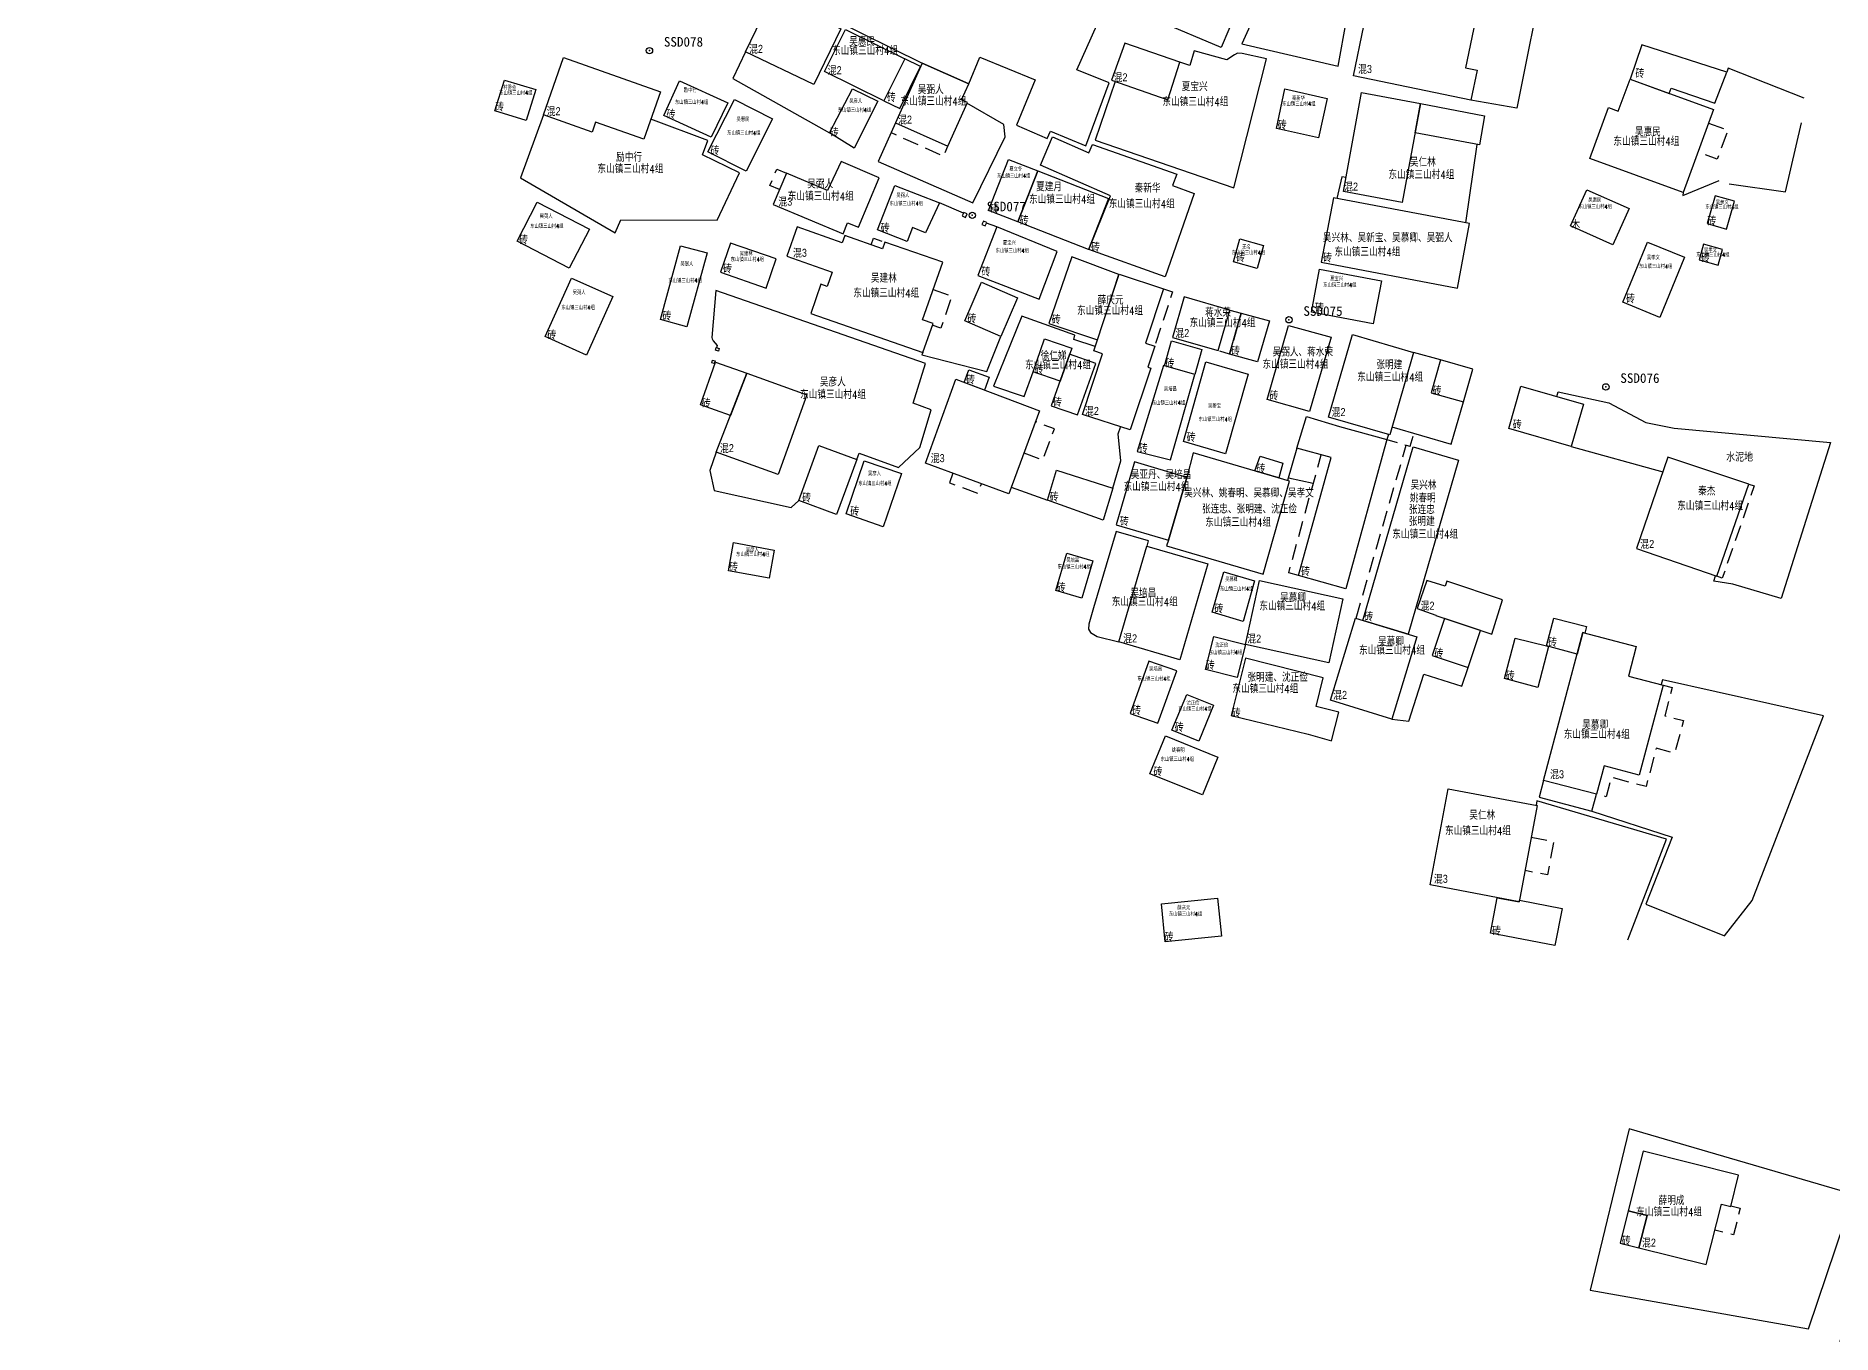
# Model space of a CAD drawing. Header units: millimetres. Extents: x 21943 to 23516, y 12107 to 14027.
# Drawn here: x 21943.3 to 22167.8, y 12251.3 to 12413.5 of the extents above; entities that cross this region are included whole.
import ezdxf
from ezdxf.enums import TextEntityAlignment as Align

# ---------------------------------------------------------------- set-up
doc = ezdxf.new("R2010")
doc.units = ezdxf.units.MM
doc.linetypes.add('X5', pattern=[3, 2, -1])
doc.linetypes.add('X6', pattern=[4, 2, -2])
for name, color, linetype in [('$TD_AUDIT_GENERATED_(2B2)', 221, 'Continuous'), ('$TD_AUDIT_GENERATED_(2B3)', 4, 'X6'), ('$TD_AUDIT_GENERATED_(2B4)', 7, 'wq'), ('$TD_AUDIT_GENERATED_(2B5)', 2, 'Continuous'), ('$TD_AUDIT_GENERATED_(2B7)', 7, 'Continuous'), ('$TD_AUDIT_GENERATED_(2BB)', 4, 'Continuous'), ('$TD_AUDIT_GENERATED_(2C2)', 7, 'Continuous'), ('KZD', 1, 'Continuous')]:
    doc.layers.add(name, color=color, linetype=linetype)
doc.styles.add('$TD_AUDIT_GENERATED_(2CC)', font='simhei.ttf')
doc.styles.add('HZ', font='rs.shx', dxfattribs={"width": 0.8, "bigfont": 'hztxt.shx'})
doc.styles.get("Standard").update_dxf_attribs({"font": 'arial.ttf'})
doc.linetypes.add('1161', pattern='A,0,[149,AAA.SHX,S=0.15,R=0,X=0,Y=0],-1.6', length=1.6)
doc.linetypes.add('443', pattern='A,9.4,[169,AAA.SHX,S=1,R=0,X=0,Y=0.15],0.6', length=10)
doc.linetypes.add('wq', pattern='A,5.4,[169,AAA.SHX,S=1,R=0,X=0,Y=-1.15],0.6', length=6)

# ---------------------------------------------------------------- blocks, each defined once
blk = doc.blocks.new('gc117')
blk.add_circle((0, 0), 0.8)
blk.add_point((0, 0))

msp = doc.modelspace()

# ---------------------------------------------------------------- linework, layer by layer
at = {"layer": '$TD_AUDIT_GENERATED_(2B2)', "flags": 128}
msp.add_lwpolyline([(22042.68, 12415.68), (22054.08, 12410.06), (22059.9, 12407.5), (22061.25, 12410.83), (22068.18, 12407.97), (22065.86, 12402.33), (22069.69, 12400.63), (22070.1, 12401.56), (22074.5, 12399.72), (22077.44, 12407.61), (22073.41, 12409.24), (22080.18, 12424.43)], dxfattribs=at)
for points in [[(22110.53, 12421.03), (22123.77, 12418.29), (22121.95, 12409.48), (22123.42, 12409.18), (22122.64, 12405.44), (22107.94, 12408.49)], [(22035.36, 12418.46), (22043.92, 12414.36), (22040.53, 12407.39), (22032.01, 12411.47)], [(22085.67, 12419.76), (22093.33, 12416.52), (22091.41, 12412), (22083.74, 12415.25)], [(22044.5, 12414.28), (22051.89, 12410.62), (22049.29, 12405.37), (22041.87, 12409.04)], [(22077.74, 12407.92), (22084.76, 12405.48), (22086.24, 12410.18), (22079.38, 12412.57)], [(22142.51, 12408.07), (22147.41, 12406.29), (22147.64, 12406.93), (22153.11, 12405.08), (22154.6, 12408.95), (22143.99, 12412.34)], [(22009.26, 12410.75), (22021.37, 12406.46), (22019.28, 12400.56), (22013.26, 12402.69), (22012.82, 12401.45), (22006.75, 12403.6)], [(22049.29, 12405.37), (22051.27, 12404.39), (22053.87, 12409.64), (22051.89, 12410.62)], [(22001.88, 12407.95), (22005.81, 12406.77), (22004.59, 12402.91), (22000.67, 12404.09)], [(22023.75, 12407.87), (22029.79, 12405.12), (22027.7, 12400.8), (22021.77, 12403.52)], [(22099.38, 12406.86), (22104.68, 12405.65), (22103.59, 12400.73), (22098.33, 12401.9)], [(22137.51, 12398.13), (22139.83, 12404.51), (22141.05, 12404.07), (22142.51, 12408.07), (22152.94, 12404.28), (22149.16, 12393.89)], [(22030.61, 12405.52), (22035.38, 12403.11), (22032.08, 12396.56), (22027.28, 12398.99)], [(22108.98, 12406.38), (22116.33, 12405.03), (22114.06, 12392.66), (22106.71, 12394.01)], [(22116.33, 12405.03), (22124.32, 12403.5), (22123.72, 12399.86), (22115.65, 12401.34)], [(22064.87, 12398.04), (22068.52, 12396.61), (22066, 12390.25), (22062.37, 12391.67)], [(22068.52, 12396.61), (22077.33, 12393.15), (22074.83, 12386.78), (22066, 12390.25)], [(22103.93, 12385.19), (22120.94, 12381.95), (22122.47, 12390.02), (22105.46, 12393.25)], [(22137.12, 12394.25), (22142.4, 12391.89), (22140.37, 12387.36), (22135.09, 12389.72)], [(22152.14, 12390.01), (22154.58, 12389.32), (22155.57, 12392.8), (22153.13, 12393.49)], [(22005.95, 12392.71), (22012.48, 12389.31), (22009.96, 12384.45), (22003.45, 12387.84)], [(22028.86, 12383.93), (22034.57, 12381.96), (22035.82, 12385.6), (22030.11, 12387.57)], [(22093.77, 12388.1), (22096.72, 12387.26), (22095.91, 12384.41), (22092.96, 12385.25)], [(22144.7, 12387.7), (22149.31, 12385.81), (22146.23, 12378.29), (22141.62, 12380.18)], [(22151.14, 12385.48), (22153.51, 12384.81), (22154.07, 12386.78), (22151.7, 12387.45)], [(22072.75, 12385.86), (22069.9, 12377.55), (22075.96, 12375.48), (22078.65, 12383.66)], [(22103.72, 12384.31), (22111.44, 12382.86), (22110.4, 12377.49), (22102.71, 12378.93)], [(22010.23, 12383.21), (22015.43, 12380.89), (22012.14, 12373.57), (22006.95, 12375.9)], [(22061.48, 12382.71), (22065.98, 12380.76), (22063.88, 12375.92), (22059.38, 12377.88)], [(22078.67, 12383.7), (22084.21, 12381.88), (22081.98, 12375.09), (22083.12, 12374.7), (22082.26, 12372.08), (22082.64, 12371.95), (22080.07, 12364.23), (22074.1, 12366.18), (22076.6, 12373.74), (22075.51, 12374.11)], [(22086.81, 12380.87), (22085.34, 12375.79), (22091.03, 12374.14), (22092.51, 12379.22)], [(22093.93, 12378.81), (22097.48, 12377.85), (22095.97, 12372.73), (22092.45, 12373.72)], [(22099.84, 12377.27), (22105.15, 12375.84), (22102.48, 12366.53), (22097.19, 12368.05)], [(22069.35, 12375.62), (22072.76, 12374.44), (22071.29, 12370.32), (22067.92, 12371.49)], [(22085.23, 12375.35), (22089.02, 12374.27), (22088.14, 12371.18), (22084.35, 12372.26)], [(22107.83, 12376.14), (22115.47, 12373.92), (22112.48, 12363.64), (22104.85, 12365.85)], [(22070.19, 12367.24), (22073.47, 12366.12), (22075.76, 12372.53), (22072.49, 12373.69)], [(22118.84, 12372.99), (22117.67, 12368.89), (22121.72, 12367.73), (22122.88, 12371.81)], [(22080.93, 12361.54), (22085.08, 12360.49), (22088.14, 12371.18), (22084.2, 12372.3)], [(22089.49, 12372.73), (22094.78, 12371.2), (22091.95, 12361.26), (22086.7, 12362.81)], [(22128.88, 12369.72), (22136.68, 12367.47), (22135.16, 12362.17), (22127.35, 12364.41)], [(22102.1, 12365.9), (22106.22, 12364.67), (22112.14, 12363.04), (22107.02, 12344.4), (22101.09, 12346.03), (22105.15, 12360.79), (22100.9, 12361.96)], [(22041.17, 12362.27), (22045.9, 12360.53), (22043.38, 12353.67), (22038.65, 12355.41)], [(22115.43, 12362.11), (22121.1, 12360.46), (22114.79, 12338.72), (22109.14, 12340.43)], [(22046.81, 12360.39), (22051.48, 12358.81), (22049.2, 12352.11), (22044.56, 12353.75)], [(22087.12, 12358.3), (22080.58, 12360.23), (22078.31, 12352.38), (22084.83, 12350.45)], [(22084.83, 12350.45), (22084.61, 12349.74), (22096.67, 12346.23), (22099.96, 12357.84), (22087.94, 12361.36), (22087.12, 12358.3)], [(22069.71, 12355.46), (22070.87, 12359.2), (22077.9, 12356.94), (22076.68, 12352.98)], [(22030.5, 12350.15), (22035.58, 12349.21), (22034.94, 12345.71), (22029.87, 12346.64)], [(22072.13, 12348.85), (22075.4, 12347.89), (22074.02, 12343.22), (22070.75, 12344.18)], [(22082.15, 12349.72), (22089.74, 12347.5), (22086.24, 12335.53), (22078.65, 12337.75)], [(22091.74, 12346.52), (22095.58, 12345.37), (22094.17, 12340.31), (22090.31, 12341.48)], [(22096.23, 12345.41), (22106.62, 12343.13), (22104.87, 12335.13), (22094.47, 12337.41)], [(22115.92, 12341.92), (22118.26, 12341.08), (22118.25, 12341.04), (22125.25, 12338.71), (22126.58, 12343.02), (22119.61, 12345.36), (22119.41, 12344.71), (22117.11, 12345.44)], [(22115.87, 12338.39), (22112.75, 12328.11), (22105.1, 12330.46), (22108.22, 12340.71)], [(22119.35, 12340.67), (22117.81, 12336.04), (22122.28, 12334.55), (22123.83, 12339.18)], [(22132.99, 12340.71), (22137.06, 12339.66), (22136.85, 12338.86), (22136.61, 12338.93), (22135.89, 12336.23), (22132.08, 12337.24)], [(22090.52, 12338.44), (22094.48, 12337.42), (22093.41, 12333.29), (22089.45, 12334.32)], [(22128.14, 12338.22), (22132.08, 12337.24), (22132.34, 12337.17), (22130.99, 12332.05), (22126.83, 12333.16)], [(22136.61, 12338.93), (22143.28, 12337.16), (22142.31, 12333.49), (22146.64, 12332.34), (22143.65, 12321.1), (22139.26, 12322.26), (22138.32, 12318.72), (22131.71, 12320.44)], [(22080.05, 12328.79), (22083.51, 12327.58), (22085.88, 12334.13), (22082.39, 12335.36)], [(22087.15, 12331.17), (22090.45, 12329.85), (22088.63, 12325.36), (22085.28, 12326.73)], [(22084.45, 12326), (22091, 12323.35), (22089.09, 12318.63), (22082.53, 12321.28)], [(22119.78, 12319.38), (22130.91, 12317.29), (22128.65, 12305.26), (22117.53, 12307.41)], [(22131.15, 12318.34), (22137.76, 12316.59), (22138.32, 12318.72), (22131.71, 12320.44)], [(22083.95, 12305.02), (22090.97, 12305.73), (22091.45, 12300.97), (22084.43, 12300.27)], [(22125.06, 12301.35), (22125.92, 12305.79), (22128.65, 12305.26), (22128.69, 12305.47), (22134.04, 12304.46), (22133.12, 12299.82)], [(22144.17, 12274.13), (22142.28, 12266.65), (22144.65, 12266.07), (22143.63, 12262.04), (22152.03, 12259.95), (22153.93, 12267.5), (22155.1, 12267.2), (22156.08, 12271.12)]]:
    msp.add_lwpolyline(points, close=True, dxfattribs=at)
for points, elevation in [([(22054.08, 12410.06), (22050.72, 12402.6), (22057.27, 12399.68), (22059.71, 12405.16), (22059, 12405.48), (22059.9, 12407.5)], 311.76), ([(22045.34, 12406.86), (22048.54, 12405.33), (22045.57, 12399.44), (22042.47, 12401.35)], 309.36), ([(22035.44, 12392.42), (22044.2, 12388.72), (22044.75, 12390.11), (22046.1, 12389.58), (22048.69, 12395.73), (22043.94, 12397.79), (22042.23, 12394.16), (22037.1, 12396.32)], 310.95), ([(22050.66, 12394.77), (22056.24, 12392.62), (22054.47, 12388.88), (22052.84, 12389.51), (22052.17, 12387.8), (22048.49, 12389.25)], 310.18), ([(22037.15, 12385.95), (22042.81, 12383.95), (22042.19, 12382.17), (22041.42, 12382.44), (22040.14, 12378.8), (22054.13, 12373.89), (22055.42, 12377.55), (22054.1, 12378.01), (22056.63, 12385.2), (22049.42, 12387.69), (22049.12, 12386.85), (22044.4, 12388.51), (22044.08, 12387.61), (22038.43, 12389.6)], 312.65), ([(22061.03, 12383.53), (22068.68, 12380.59), (22070.94, 12386.52), (22063.38, 12389.6)], 309.86), ([(22023.86, 12387.24), (22027.19, 12386.38), (22024.68, 12377.13), (22021.36, 12378.04)], 311.98), ([(22028.26, 12372.71), (22032.15, 12371.32), (22030.1, 12366.04), (22026.36, 12367.36)], 317.31), ([(22032.15, 12371.32), (22039.65, 12368.61), (22036.09, 12358.67), (22028.33, 12361.47)], 317.31), ([(22058.26, 12370.56), (22068.72, 12366.64), (22064.89, 12356.24), (22054.49, 12360.07)], 312.61), ([(22147.24, 12360.85), (22143.33, 12349.44), (22153.36, 12345.97), (22157.35, 12357.48)], 311.32), ([(22141.26, 12262.63), (22143.63, 12262.04), (22144.65, 12266.07), (22142.28, 12266.65)], 318.81)]:
    msp.add_lwpolyline(points, close=True, dxfattribs=dict(at, elevation=elevation))
at = {"layer": '$TD_AUDIT_GENERATED_(2B2)', "linetype": 'Continuous', "flags": 128}
for points in [[(22070.34, 12400.86), (22074.91, 12398.86), (22075.36, 12399.9), (22085.88, 12396.19), (22085.36, 12394.76), (22088.06, 12393.76), (22084.43, 12383.36), (22074.87, 12386.78), (22077.6, 12393.49), (22068.86, 12397.32)], [(22059.33, 12370.16), (22059.89, 12371.75), (22062.43, 12370.81), (22061.84, 12369.22)], [(22095.62, 12359.11), (22096.28, 12360.95), (22099.14, 12360.07), (22098.61, 12358.24)], [(22092.66, 12328.54), (22102.31, 12326.23), (22105.23, 12325.38), (22106.13, 12328.98), (22103.29, 12329.7), (22104.18, 12333.25), (22094.46, 12335.7)]]:
    msp.add_lwpolyline(points, close=True, dxfattribs=at)
at = {"layer": '$TD_AUDIT_GENERATED_(2B2)', "color": 6, "linetype": 'Continuous', "flags": 128}
for points in [[(22059.08, 12390.97), (22059.5, 12390.79), (22059.68, 12391.22), (22059.27, 12391.4)], [(22061.54, 12389.92), (22061.94, 12389.73), (22062.13, 12390.14), (22061.73, 12390.32)], [(22027.88, 12372.96), (22028.21, 12372.85), (22028.09, 12372.52), (22027.77, 12372.63)]]:
    msp.add_lwpolyline(points, close=True, dxfattribs=at)
at = {"layer": '$TD_AUDIT_GENERATED_(2B2)', "color": 6, "linetype": 'Continuous', "elevation": 312.97, "flags": 128}
msp.add_lwpolyline([(22028.33, 12374.52), (22028.72, 12374.4), (22028.61, 12374.07), (22028.23, 12374.19)], close=True, dxfattribs=at)
at = {"layer": '$TD_AUDIT_GENERATED_(2B2)', "linetype": 'wq', "elevation": 315.68, "flags": 128}
msp.add_lwpolyline([(22142.41, 12276.92), (22137.53, 12256.77), (22164.83, 12251.92), (22170.49, 12268.69)], close=True, dxfattribs=at)
at = {"layer": '$TD_AUDIT_GENERATED_(2B3)', "color": 4, "linetype": 'X5', "flags": 128}
for points in [[(22050.72, 12402.6), (22050.18, 12401.39), (22056.73, 12398.46), (22057.27, 12399.68)], [(22152.32, 12402.58), (22154.74, 12401.7), (22153.41, 12398.07), (22151, 12398.95)], [(22036.23, 12394.27), (22035.03, 12394.78), (22035.9, 12396.83), (22037.1, 12396.32)], [(22055.44, 12381.8), (22057.79, 12380.97), (22056.38, 12376.94), (22055.33, 12377.31)], [(22084.21, 12381.88), (22085.35, 12381.5), (22083.12, 12374.7)], [(22092.51, 12379.22), (22093.93, 12378.81), (22092.45, 12373.72), (22091.03, 12374.14)], [(22066.78, 12361.37), (22069.16, 12360.5), (22070.58, 12364.37), (22068.21, 12365.25)], [(22112.33, 12363.68), (22112.14, 12363.04), (22115.05, 12362.2), (22115.54, 12363.83)], [(22108.28, 12340.7), (22114.56, 12362.34), (22115.05, 12362.2), (22115.06, 12362.22), (22115.43, 12362.11)], [(22101.09, 12346.03), (22099.86, 12346.37), (22103.92, 12361.13)], [(22057.9, 12358.82), (22057.46, 12357.64), (22061.03, 12356.32), (22061.47, 12357.5)], [(22157.35, 12357.48), (22158.03, 12357.25), (22154.04, 12345.73), (22153.36, 12345.97)], [(22146.64, 12332.34), (22147.79, 12332.04), (22146.86, 12328.53), (22149.18, 12327.91), (22148.1, 12323.84), (22145.78, 12324.46), (22144.51, 12319.67), (22140.16, 12320.82), (22139.52, 12318.41), (22138.32, 12318.72)], [(22130.17, 12313.35), (22132.99, 12312.82), (22132.2, 12308.65), (22129.39, 12309.18)], [(22155.11, 12267.27), (22156.28, 12266.98), (22155.44, 12263.65), (22153.11, 12264.23)]]:
    msp.add_lwpolyline(points, dxfattribs=at)
at = {"layer": '$TD_AUDIT_GENERATED_(2B3)', "color": 4, "linetype": 'X5', "elevation": 314.73, "flags": 128}
msp.add_lwpolyline([(22047.69, 12387.35), (22047.98, 12388.18), (22049.42, 12387.69)], dxfattribs=at)
at = {"layer": '$TD_AUDIT_GENERATED_(2B4)'}
msp.add_line((22075.36, 12399.9), (22075.36, 12399.9), dxfattribs=at)
at = {"layer": '$TD_AUDIT_GENERATED_(2B4)', "linetype": 'wq', "flags": 128}
for points in [[(22092.74, 12422.79), (22090.84, 12419.34), (22095.87, 12416.6), (22093.99, 12412.49), (22106.03, 12409.68), (22107.07, 12415.45), (22108.51, 12421.75), (22099.94, 12425.05), (22100.79, 12427.18), (22100.75, 12427.69), (22100.54, 12427.87), (22099.24, 12428.62)], [(22032.01, 12411.47), (22030.42, 12408.13), (22042.47, 12401.35)], [(22078.2, 12407.77), (22075.69, 12400.43), (22092.99, 12394.5), (22097.1, 12410.62), (22094.06, 12411.28), (22093.46, 12411.31), (22093.08, 12411.11), (22092.14, 12410.46), (22088.07, 12411.61), (22087.5, 12409.79), (22086.24, 12410.18)], [(22164.27, 12405.68), (22154.79, 12409.43), (22154.6, 12408.95)], [(22050.18, 12401.39), (22048.58, 12397.77), (22060.38, 12392.6), (22064.42, 12400.87), (22064.26, 12402.4), (22059.66, 12405.05)], [(22006.75, 12403.6), (22003.86, 12395.72), (22015.72, 12388.88), (22016.43, 12390.49), (22028.47, 12390.46), (22031.22, 12396.35), (22026.61, 12398.6), (22027.28, 12400.4), (22020.17, 12403.06)], [(22154.92, 12395), (22161.93, 12394), (22163.93, 12402.62)], [(22121.99, 12390.1), (22123.4, 12399.92)], [(22107.03, 12395.76), (22106.52, 12395.85), (22105.88, 12393.17)], [(22149.16, 12393.89), (22149.1, 12393.54), (22153.64, 12395.39)], [(22045.9, 12360.53), (22046.19, 12361.34), (22051.11, 12359.55), (22053.76, 12362.03), (22055.2, 12366.74), (22052.92, 12367.56), (22054.5, 12372.52), (22028.29, 12381.67), (22027.8, 12375.77), (22027.82, 12375.61), (22027.96, 12375.36), (22028.47, 12374.8), (22028.38, 12374.51)], [(22075.69, 12374.67), (22073.03, 12375.55), (22073.14, 12376.09), (22066.5, 12378.43), (22062.96, 12369.71), (22066.82, 12368.42), (22067.92, 12371.49)], [(22054.13, 12373.89), (22054.03, 12373.61), (22062.15, 12371.55), (22063.88, 12375.92)], [(22118.84, 12372.99), (22115.47, 12373.92)], [(22028.18, 12372.49), (22028.09, 12372.52)], [(22112.77, 12364.64), (22120.17, 12362.45), (22121.72, 12367.73)], [(22077.9, 12356.94), (22078.9, 12360.37), (22078.54, 12363.75), (22078.83, 12364.6)], [(22100.9, 12361.96), (22099.72, 12357.92)], [(22135.16, 12362.17), (22146.6, 12358.98)], [(22065.2, 12357.07), (22069.71, 12355.46)], [(22099.82, 12358.27), (22102.94, 12357.57)], [(22082.16, 12349.71), (22082.36, 12350.37), (22078.29, 12351.53), (22075.49, 12342.02), (22074.89, 12339.95), (22074.83, 12339.34), (22075.09, 12338.93), (22075.92, 12338.41), (22078.65, 12337.75)], [(22112.75, 12328.11), (22114.89, 12327.83), (22116.75, 12333.74), (22121.5, 12332.21), (22122.28, 12334.55)], [(22137.76, 12316.59), (22147.76, 12313.36), (22144.49, 12304.97), (22154.33, 12301.02), (22157.76, 12305.44), (22166.69, 12328.51), (22146.55, 12333), (22146.39, 12332.41)], [(22142.22, 12300.53), (22147.08, 12313.12), (22130.88, 12317.88), (22130.78, 12317.31)]]:
    msp.add_lwpolyline(points, dxfattribs=at)
for points, elevation in [([(22059.23, 12391.31), (22056.24, 12392.62)], 310.24), ([(22063.38, 12389.6), (22062.11, 12390.09)], 309.86), ([(22028.33, 12361.47), (22027.55, 12359.18), (22028.08, 12356.68), (22037.68, 12354.53), (22038.65, 12355.41)], 317.31)]:
    msp.add_lwpolyline(points, dxfattribs=dict(at, elevation=elevation))
at = {"layer": '$TD_AUDIT_GENERATED_(2BB)', "linetype": 'Continuous', "const_width": 0.06}
for points in [[(22204.27, 12548.86, 0.000001), (22199.73, 12552.16, 0.001052)], [(22287.87, 12487.97, -0.000688), (22282.92, 12491.44, -0.001146), (22279.96, 12493.53, -0.000002), (22274.71, 12497.25, -0.000364), (22274.68, 12497.27, -0.000328), (22269.98, 12500.61, -0.000817), (22268.1, 12501.96, -0.000011), (22268.08, 12501.98, -0.000012), (22268.06, 12501.99, -0.001713), (22267.07, 12502.71, -0.000618), (22264.32, 12504.71, -0.000486), (22258.03, 12509.33, -0.000295), (22247.66, 12516.96, -0.000018), (22241.2, 12521.73, 0.000044), (22234.73, 12526.49, 0.00002), (22226.11, 12532.84, 0.000342)], [(22161.35, 12201.09, -0.021649), (22160.43, 12202.34, -0.042598), (22160.06, 12203.04, -0.030833), (22159.01, 12205.86, -0.036385), (22158.46, 12208.35, -0.041226), (22158.18, 12212.82, -0.043828), (22158.62, 12217.01, -0.009131), (22159.7, 12221.98, -0.012602), (22160.63, 12225.54, -0.003197), (22162.98, 12233.5, -0.007049), (22164.12, 12237.09, -0.002638), (22166.15, 12243.06, -0.00155), (22169.68, 12253.18, -0.00264), (22172.45, 12260.9, -0.003196), (22174.81, 12267.25, -0.015584), (22177.69, 12274.21, -0.010938), (22182.32, 12283.88, -0.00583), (22182.92, 12285.03, -0.00063), (22188.61, 12295.62, -0.013082), (22192.1, 12301.71, -0.007979), (22198.24, 12311.45)]]:
    msp.add_lwpolyline(points, format="xyb", dxfattribs=at)
at = {"layer": '测试_(2B1)', "color": 2, "linetype": '1161', "flags": 128}
for points in [[(22132.73, 12421.82), (22131.9, 12422.12), (22128.37, 12404.46), (22122.64, 12405.44)], [(22133.36, 12368.43), (22133.52, 12369), (22139.87, 12367.61), (22144.49, 12365.18), (22148.01, 12364.44), (22167.56, 12362.66), (22161.41, 12343.16), (22155.36, 12344.95), (22152.97, 12345.34), (22153.2, 12346.02)]]:
    msp.add_lwpolyline(points, dxfattribs=at)

# ---------------------------------------------------------------- block references
at = {"layer": 'KZD', "linetype": 'Continuous', "xscale": 0.5, "yscale": 0.5}
for p in [(22019.99, 12411.63), (22060.33, 12391.05), (22099.9, 12378), (22139.5, 12369.61)]:
    msp.add_blockref('gc117', p, dxfattribs=at)

# ---------------------------------------------------------------- texts
at = {"layer": '$TD_AUDIT_GENERATED_(2B5)', "linetype": '443', "width": 0.8}
for s, p in [('\\M+5BBEC2', (22033.3, 12411.87)), ('\\M+5BBEC2', (22043.13, 12409.2)), ('\\M+5BBEC2', (22078.85, 12408.31)), ('\\M+5BBEC3', (22109.39, 12409.35)), ('\\M+5D7A9', (22143.75, 12408.83)), ('\\M+5D7A9', (22050.21, 12405.84)), ('\\M+5D7A9', (22001.27, 12404.66)), ('\\M+5BBEC2', (22008.01, 12404.08)), ('\\M+5D7A9', (22022.68, 12403.73)), ('\\M+5D7A9', (22043.09, 12401.45)), ('\\M+5BBEC2', (22051.92, 12403.03)), ('\\M+5D7A9', (22099.04, 12402.4)), ('\\M+5D7A9', (22028.17, 12399.2)), ('\\M+5BBEC2', (22107.65, 12394.66)), ('\\M+5BBEC3', (22036.96, 12392.78)), ('\\M+5D7A9', (22063.12, 12391.91)), ('\\M+5D7A9', (22066.82, 12390.47)), ('\\M+5D7A9', (22152.73, 12390.39)), ('\\M+5D7A9', (22004.24, 12388.05)), ('\\M+5D7A9', (22049.43, 12389.53)), ('\\M+5C4BE', (22135.73, 12389.95)), ('\\M+5BBEC3', (22038.79, 12386.39)), ('\\M+5D7A9', (22075.72, 12387.13)), ('\\M+5D7A9', (22093.85, 12385.83)), ('\\M+5D7A9', (22104.7, 12385.82)), ('\\M+5D7A9', (22151.93, 12385.8)), ('\\M+5D7A9', (22029.73, 12384.45)), ('\\M+5D7A9', (22062.04, 12384.05)), ('\\M+5D7A9', (22103.7, 12379.55)), ('\\M+5D7A9', (22142.57, 12380.69)), ('\\M+5D7A9', (22022.16, 12378.53)), ('\\M+5D7A9', (22060.27, 12378.2)), ('\\M+5D7A9', (22070.8, 12378.07)), ('\\M+5D7A9', (22007.78, 12376.16)), ('\\M+5BBEC2', (22086.56, 12376.36)), ('\\M+5D7A9', (22085.02, 12372.62)), ('\\M+5D7A9', (22093.23, 12374.17)), ('\\M+5D7A9', (22060.1, 12370.56)), ('\\M+5D7A9', (22068.68, 12371.86)), ('\\M+5D7A9', (22070.97, 12367.76)), ('\\M+5D7A9', (22098.01, 12368.57)), ('\\M+5D7A9', (22118.4, 12369.2)), ('\\M+5D7A9', (22027.08, 12367.62)), ('\\M+5BBEC2', (22075.27, 12366.63)), ('\\M+5BBEC2', (22106.09, 12366.49)), ('\\M+5D7A9', (22087.67, 12363.37)), ('\\M+5D7A9', (22128.42, 12364.96)), ('\\M+5BBEC2', (22029.66, 12361.98)), ('\\M+5D7A9', (22081.7, 12361.98)), ('\\M+5CBAE\\M+5C4E0\\M+5B5D8', (22156.2, 12360.92)), ('\\M+5BBEC3', (22056, 12360.73)), ('\\M+5D7A9', (22096.4, 12359.47)), ('\\M+5D7A9', (22039.62, 12355.81)), ('\\M+5D7A9', (22070.55, 12355.91)), ('\\M+5D7A9', (22045.64, 12354.14)), ('\\M+5D7A9', (22079.33, 12352.86)), ('\\M+5BBEC2', (22144.66, 12350.01)), ('\\M+5D7A9', (22030.51, 12347.16)), ('\\M+5D7A9', (22101.97, 12346.61)), ('\\M+5D7A9', (22071.43, 12344.6)), ('\\M+5D7A9', (22091.13, 12341.97)), ('\\M+5D7A9', (22109.86, 12340.97)), ('\\M+5BBEC2', (22117.21, 12342.29)), ('\\M+5BBEC2', (22080.05, 12338.21)), ('\\M+5BBEC2', (22095.55, 12338.18)), ('\\M+5D7A9', (22118.63, 12336.39)), ('\\M+5D7A9', (22132.84, 12337.75)), ('\\M+5D7A9', (22090.06, 12334.89)), ('\\M+5D7A9', (22127.54, 12333.59)), ('\\M+5BBEC2', (22106.28, 12331.15)), ('\\M+5D7A9', (22080.86, 12329.25)), ('\\M+5D7A9', (22093.31, 12328.94)), ('\\M+5D7A9', (22086.18, 12327.14)), ('\\M+5D7A9', (22083.52, 12321.6)), ('\\M+5BBEC3', (22133.39, 12321.23)), ('\\M+5BBEC3', (22118.87, 12308.17)), ('\\M+5D7A9', (22084.91, 12300.94)), ('\\M+5D7A9', (22125.82, 12301.69)), ('\\M+5D7A9', (22142.04, 12262.98)), ('\\M+5BBEC2', (22144.87, 12262.71))]:
    msp.add_text(s, height=1, dxfattribs=at).set_placement(p, align=Align.MIDDLE)
at = {"layer": '$TD_AUDIT_GENERATED_(2B7)', "linetype": 'Continuous', "style": 'HZ', "width": 0.8}
for s, height, p in [('\\M+5CEE2\\M+5BBDD\\M+5C3F1', 1, (22046.56, 12412.86)), ('\\M+5B4E5\\M+5CEAF\\M+5BBE1', 0.5, (22002.53, 12407.08)), ('\\M+5C0F8\\M+5D6D0\\M+5D0D0', 0.5, (22025.08, 12406.74)), ('\\M+5CEE2\\M+5E5F6\\M+5C8CB', 1, (22055.13, 12406.84)), ('\\M+5CFC4\\M+5B1A6\\M+5D0CB', 1, (22088.12, 12407.22)), ('\\M+5CEE2\\M+5D1E5\\M+5C8CB', 0.5, (22045.76, 12405.38)), ('\\M+5C7D8\\M+5D0C2\\M+5BBAA', 0.5, (22101.09, 12405.74)), ('\\M+5CEE2\\M+5BBDD\\M+5C3F1', 0.5, (22031.68, 12403.1)), ('\\M+5CEE2\\M+5BBDD\\M+5C3F1', 1, (22144.75, 12401.57)), ('\\M+5C0F8\\M+5D6D0\\M+5D0D0', 1, (22017.44, 12398.39)), ('\\M+5CEE2\\M+5C8CA\\M+5C1D6', 1, (22116.63, 12397.78)), ('\\M+5CEE2\\M+5E5F6\\M+5C8CB', 1, (22041.33, 12395.06)), ('\\M+5CFC4\\M+5C1A2\\M+5B6AC', 0.5, (22065.76, 12396.91)), ('\\M+5CFC4\\M+5BDA8\\M+5D4C2', 1, (22069.92, 12394.7)), ('\\M+5CEE2\\M+5E5F6\\M+5C8CB', 0.5, (22051.65, 12393.6)), ('\\M+5C7D8\\M+5D0C2\\M+5BBAA', 1, (22082.23, 12394.54)), ('\\M+5CEE2\\M+5BBDD\\M+5C3F1', 0.5, (22138.1, 12393.01)), ('\\M+5CEE2\\M+5D0A2\\M+5CEC4', 0.5, (22154.03, 12392.7)), ('\\M+5CEE2\\M+5E5F6\\M+5C8CB', 0.5, (22007.08, 12391)), ('\\M+5CEE2\\M+5D0CB\\M+5C1D6\\M+5A1A2\\M+5CEE2\\M+5D0C2\\M+5B1A6\\M+5A1A2\\M+5CEE2\\M+5C4BD\\M+5C7E4\\M+5A1A2\\M+5CEE2\\M+5E5F6\\M+5C8CB', 1, (22112.24, 12388.34)), ('\\M+5CEE2\\M+5BDA8\\M+5C1D6', 0.5, (22032.07, 12386.32)), ('\\M+5CFC4\\M+5B1A6\\M+5D0CB', 0.5, (22064.96, 12387.66)), ('\\M+5CEDE\\M+5C3FB', 0.5, (22094.58, 12387.14)), ('\\M+5CEE2\\M+5D0A2\\M+5CEC4', 0.5, (22152.56, 12386.75)), ('\\M+5CEE2\\M+5E5F6\\M+5C8CB', 0.5, (22024.65, 12385.04)), ('\\M+5CEE2\\M+5D0A2\\M+5CEC4', 0.5, (22145.43, 12385.83)), ('\\M+5CEE2\\M+5E5F6\\M+5C8CB', 0.5, (22011.2, 12381.47)), ('\\M+5CEE2\\M+5BDA8\\M+5C1D6', 1, (22049.28, 12383.29)), ('\\M+5CFC4\\M+5B1A6\\M+5D0CB', 0.5, (22105.85, 12383.21)), ('\\M+5D1A6\\M+5C7EC\\M+5D4AA', 1, (22077.61, 12380.54)), ('\\M+5BDAF\\M+5CBAE\\M+5C8D9', 1, (22091.03, 12378.98)), ('\\M+5D0EC\\M+5C8CA\\M+5E6B7', 1, (22070.49, 12373.6)), ('\\M+5CEE2\\M+5E5F6\\M+5C8CB\\M+5A1A2\\M+5BDAF\\M+5CBAE\\M+5C8D9', 1, (22101.62, 12374.06)), ('\\M+5D5C5\\M+5C3F7\\M+5BDA8', 1, (22112.44, 12372.46)), ('\\M+5CEE2\\M+5D1E5\\M+5C8CB', 1, (22042.9, 12370.31)), ('\\M+5CEE2\\M+5C5E0\\M+5B2FD', 0.5, (22085.08, 12369.41)), ('\\M+5CEE2\\M+5D0C2\\M+5B1A6', 0.5, (22090.6, 12367.29)), ('\\M+5CEE2\\M+5D1E5\\M+5C8CB', 0.5, (22048.11, 12358.84)), ('\\M+5CEE2\\M+5D1C7\\M+5B5A4\\M+5A1A2\\M+5CEE2\\M+5C5E0\\M+5B2FD', 1, (22083.91, 12358.74)), ('\\M+5CEE2\\M+5D0CB\\M+5C1D6', 1, (22116.71, 12357.42)), ('\\M+5C7D8\\M+5BDDC', 1, (22152.1, 12356.69)), ('\\M+5CEE2\\M+5D0CB\\M+5C1D6\\M+5A1A2\\M+5D2A6\\M+5B4BA\\M+5C3F7\\M+5A1A2\\M+5CEE2\\M+5C4BD\\M+5C7E4\\M+5A1A2\\M+5CEE2\\M+5D0A2\\M+5CEC4', 1, (22094.91, 12356.44)), ('\\M+5D5C5\\M+5C1AC\\M+5D6D2\\M+5A1A2\\M+5D5C5\\M+5C3F7\\M+5BDA8\\M+5A1A2\\M+5C9F2\\M+5D5FD\\M+5BCF3', 1, (22094.97, 12354.44)), ('\\M+5D5C5\\M+5C1AC\\M+5D6D2', 1, (22116.5, 12354.36)), ('\\M+5D2A6\\M+5B4BA\\M+5C3F7', 1, (22116.62, 12355.81)), ('\\M+5D5C5\\M+5C3F7\\M+5BDA8', 1, (22116.49, 12352.88)), ('\\M+5CEE2\\M+5D1E5\\M+5C8CB', 0.5, (22032.85, 12349.32)), ('\\M+5CEE2\\M+5C5E0\\M+5B2FD', 0.5, (22072.88, 12348.01)), ('\\M+5CEE2\\M+5C4BD\\M+5C7E4', 0.5, (22092.73, 12345.62)), ('\\M+5CEE2\\M+5C5E0\\M+5B2FD', 1, (22081.7, 12343.93)), ('\\M+5CEE2\\M+5C4BD\\M+5C7E4', 1, (22100.4, 12343.36)), ('\\M+5C9F2\\M+5D5FD\\M+5BCF3', 0.5, (22091.5, 12337.4)), ('\\M+5CEE2\\M+5C4BD\\M+5C7E4', 1, (22112.64, 12337.88)), ('\\M+5CEE2\\M+5C5E0\\M+5B2FD', 0.5, (22083.23, 12334.42)), ('\\M+5D5C5\\M+5C3F7\\M+5BDA8\\M+5A1A2\\M+5C9F2\\M+5D5FD\\M+5BCF3', 1, (22098.49, 12333.41)), ('\\M+5C9F2\\M+5D5FD\\M+5BCF3', 0.5, (22087.9, 12330.19)), ('\\M+5CEE2\\M+5C4BD\\M+5C7E4', 1, (22138.16, 12327.48)), ('\\M+5D2A6\\M+5B4BA\\M+5C3F7', 0.5, (22086.05, 12324.28)), ('\\M+5CEE2\\M+5C8CA\\M+5C1D6', 1, (22124.05, 12316.19)), ('\\M+5D1A6\\M+5C7EC\\M+5D4AA', 0.5, (22086.76, 12304.6)), ('\\M+5D1A6\\M+5C3F7\\M+5B3C9', 1, (22147.69, 12268.03))]:
    msp.add_text(s, height=height, dxfattribs=at).set_placement(p, align=Align.MIDDLE)
at = {"layer": '$TD_AUDIT_GENERATED_(2C2)', "linetype": 'Continuous', "style": 'HZ', "width": 0.8}
for height, p in [(1, (22046.93, 12411.59)), (0.5, (22003.29, 12406.34)), (0.5, (22025.26, 12405.18)), (0.5, (22045.61, 12404.19)), (1, (22055.48, 12405.27)), (1, (22088.2, 12405.2)), (0.5, (22101.14, 12404.97)), (0.5, (22031.77, 12401.33)), (1, (22144.55, 12400.26)), (1, (22017.61, 12396.82)), (0.5, (22065.5, 12395.97)), (1, (22116.45, 12396.09)), (1, (22041.39, 12393.4)), (1, (22071.54, 12393.01)), (1, (22081.5, 12392.45)), (0.5, (22052.08, 12392.51)), (0.5, (22138.16, 12392.13)), (0.5, (22154.01, 12392.09)), (0.5, (22007.17, 12389.69)), (0.5, (22065.32, 12386.63)), (0.5, (22094.83, 12386.38)), (1, (22109.7, 12386.44)), (0.5, (22152.86, 12386.12)), (0.5, (22032.22, 12385.53)), (0.5, (22145.71, 12384.67)), (0.5, (22024.44, 12382.89)), (1, (22049.58, 12381.3)), (0.5, (22106.25, 12382.34)), (0.5, (22011.07, 12379.52)), (1, (22077.54, 12379.1)), (1, (22091.6, 12377.58)), (1, (22071.05, 12372.32)), (1, (22100.71, 12372.4)), (1, (22112.55, 12370.8)), (1, (22042.93, 12368.62)), (0.5, (22084.84, 12367.61)), (0.5, (22090.69, 12365.56)), (0.5, (22048.17, 12357.54)), (1, (22083.35, 12357.1)), (1, (22152.53, 12354.71)), (1, (22093.55, 12352.66)), (1, (22116.92, 12351.17)), (0.5, (22032.9, 12348.69)), (0.5, (22073.06, 12347.13)), (0.5, (22093.36, 12344.37)), (1, (22081.88, 12342.72)), (1, (22100.31, 12342.19)), (1, (22112.77, 12336.67)), (0.5, (22091.97, 12336.42)), (0.5, (22083.04, 12333.14)), (1, (22096.94, 12331.86)), (0.5, (22088.15, 12329.37)), (1, (22138.35, 12326.16)), (0.5, (22085.94, 12323.09)), (1, (22123.51, 12314.11)), (0.5, (22086.97, 12303.74)), (1, (22147.4, 12266.49))]:
    msp.add_text('\\M+5B6AB\\M+5C9BD\\M+5D5F2\\M+5C8FD\\M+5C9BD\\M+5B4E54\\M+5D7E9', height=height, dxfattribs=at).set_placement(p, align=Align.MIDDLE_CENTER)
at = {"layer": 'KZD', "linetype": 'Continuous', "style": '$TD_AUDIT_GENERATED_(2CC)'}
for s, p in [('SSD078', (22024.24, 12412.73)), ('SSD077', (22064.58, 12392.15)), ('SSD075', (22104.15, 12379.09)), ('SSD076', (22143.75, 12370.71))]:
    msp.add_text(s, height=1.2, dxfattribs=at).set_placement(p, align=Align.MIDDLE)

doc.saveas('drawing.dxf')
